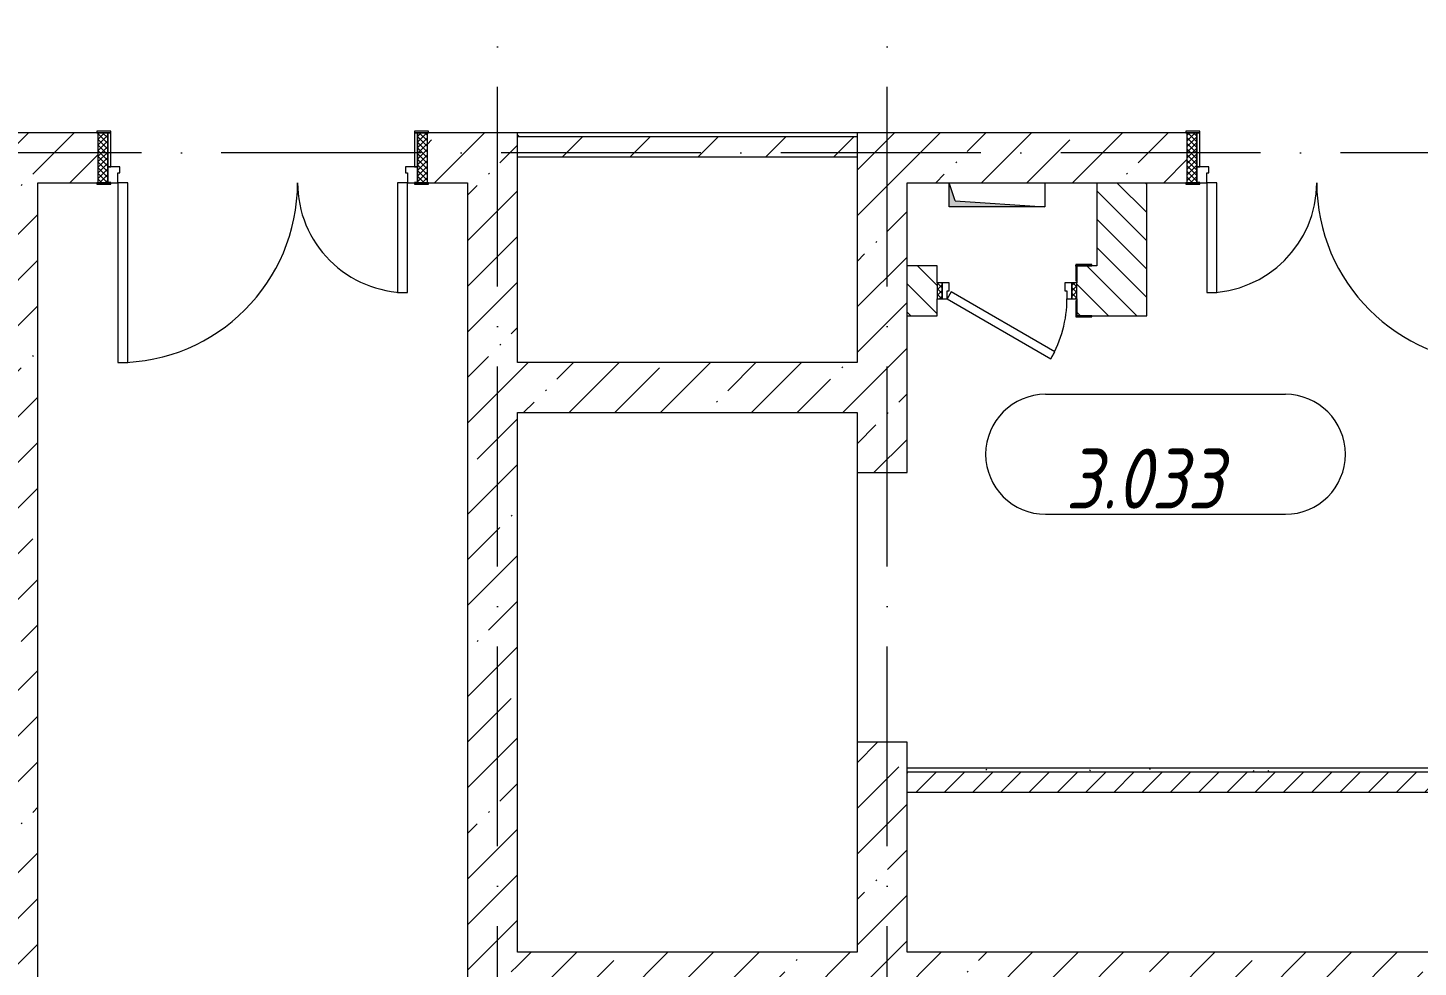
# Model space of a CAD drawing. Header units: millimetres. Extents: x -6467 to 106027, y -7090 to 195095.
# Drawn here: x 81459 to 88417, y 104520 to 109220 of the extents above; entities that cross this region are included whole.
import ezdxf

# ---------------------------------------------------------------- set-up
doc = ezdxf.new("R2010")
doc.units = ezdxf.units.MM
doc.linetypes.add('50_200_ШТРИХ_1Т_ш5_п1_п1_', pattern=[1400, 1000, -200, 0, -200])
for name, color, linetype, lineweight, true_color in [('A-AREA-IDEN-1', 7, 'Continuous', 9, 0xaaaaaa), ('A-GENM-1', 7, 'Continuous', 9, 0xaaaaaa), ('A-GENM-2', 7, 'Continuous', 20, 0xaaaaaa), ('I-WALL-1', 7, 'Continuous', 5, 0x787878), ('M-EQPM-1', 7, 'Continuous', 9, 0xaaaaaa), ('M-EQPM-2', 7, 'Continuous', 9, 0xe2e2e2), ('Оси-3', 7, '50_200_ШТРИХ_1Т_ш5_п1_п1_', 9, 0xaaaaaa)]:
    doc.layers.add(name, color=color, linetype=linetype, lineweight=lineweight, true_color=true_color)
for name, color, linetype, lineweight in [('A-DOOR', 7, 'Continuous', 9), ('A-DOOR-2', 7, 'Continuous', 5), ('A-DOOR-FRAM', 7, 'Continuous', 9), ('A-DOOR-FRAM-2', 7, 'Continuous', 5), ('A-FLOR', 7, 'Continuous', 9), ('A-WALL', 7, 'Continuous', 5), ('A-WALL-FNSH-1', 7, 'Continuous', 5), ('I-WALL', 7, 'Continuous', 5)]:
    doc.layers.add(name, color=color, linetype=linetype, lineweight=lineweight)
doc.styles.add('ISOCPEUR_I_1', font='isocpeui.ttf', dxfattribs={"width": 0.85, "height": 2.5})
pattern_1 = [(45, (109.45, 102614.03), (-228.0985, 228.0985), []), (45, (337.55, 102614.03), (-228.0985, 228.0985), [403.225, -80.645, 6.706, -73.939])]
pattern_2 = [(0, (109.45, 102614.03), (406.4, 101.6), [6.706, -298.094, 6.706, -298.094, -1625.6]), (0, (109.45, 102614.03), (406.4, 101.6), [-609.6, 6.706, -602.894, 6.706, -298.094, -711.2]), (0, (109.45, 102614.03), (406.4, 101.6), [-1524, 6.706, -196.494, 6.706, -501.294]), (120, (261.85, 102664.83), (-291.18818, 301.15272), [6.706, -298.094, 6.706, -298.094, -1625.6]), (120, (261.85, 102664.83), (-291.18818, 301.15272), [-609.6, 6.706, -602.894, 6.706, -298.094, -711.2]), (120, (261.85, 102664.83), (-291.18818, 301.15272), [-1524, 6.706, -196.494, 6.706, -501.294]), (240, (312.65, 102868.03), (-115.21182, -402.75272), [6.706, -298.094, 6.706, -298.094, -1625.6]), (240, (312.65, 102868.03), (-115.21182, -402.75272), [-609.6, 6.706, -602.894, 6.706, -298.094, -711.2]), (240, (312.65, 102868.03), (-115.21182, -402.75272), [-1524, 6.706, -196.494, 6.706, -501.294])]
pattern_3 = [(135, (1501.41, 189.685), (-14.14214, -14.14214), []), (225, (1501.41, 189.685), (14.14214, -14.14214), [])]
pattern_4 = [(45, (-621.384, 189.685), (-14.1421, 14.1421), []), (135, (-621.384, 189.685), (-14.1421, -14.1421), [])]
pattern_5 = [(135, (109.45, 102614.03), (-70.71068, -70.71068), [])]

# ---------------------------------------------------------------- blocks, each defined once
blk = doc.blocks.new('110_Дверь_СКБ_2Ст_Внутренняя1 - СОШ_Д-01_Дв_1650_1350_x2100h_Лестничная клетка _из коридора_ EIS60_90-25235720-АИ_План этажа Радиаторы_3')
at = {"layer": 'A-DOOR-2'}
h = blk.add_hatch(dxfattribs=at)
h.set_pattern_fill('FP_115', color=256, style=0, pattern_type=2)
h.set_pattern_definition(pattern_3)
h.paths.add_polyline_path([(837.5, 125), (787.5, 125), (787.5, -125), (837.5, -125)])
at = {"layer": 'A-DOOR-FRAM-2'}
h = blk.add_hatch(dxfattribs=at)
h.set_pattern_fill('FP_116', color=256, style=0, pattern_type=2)
h.set_pattern_definition(pattern_4)
h.paths.add_polyline_path([(-762.5, 125), (-812.5, 125), (-812.5, -125), (-762.5, -125)])
at = {"layer": 'A-DOOR'}
for p, q in [((737.5, 1025), (687.5, 1025)), ((687.5, 1025), (687.5, 125)), ((737.5, 125), (737.5, 1025)), ((-712.5, 675), (-712.5, 125)), ((-662.5, 675), (-712.5, 675)), ((-662.5, 125), (-662.5, 675)), ((-712.5, 125), (-662.5, 125)), ((687.5, 125), (737.5, 125))]:
    blk.add_line(p, q, dxfattribs=at)
at = {"layer": 'A-DOOR-2'}
for centre, radius, start, end in [((737.5, 125), 900, 90, 180), ((-712.5, 125), 550, 360, 90)]:
    blk.add_arc(centre, radius, start, end, dxfattribs=at)
at = {"layer": 'A-DOOR-FRAM'}
for p, q in [((-747.5, 133), (-817.5, 133)), ((-817.5, 133), (-817.5, 125)), ((-817.5, 125), (-747.5, 125)), ((-762.5, 125), (-812.5, 125)), ((-812.5, 125), (-812.5, -125)), ((-712.5, 125), (-762.5, 125)), ((-762.5, 125), (-762.5, 45)), ((-762.5, -125), (-762.5, 125)), ((-747.5, 125), (-762.5, 125)), ((-762.5, 125), (-762.5, 124)), ((-762.5, 124), (-747.5, 124)), ((-747.5, 125), (-747.5, 133)), ((-747.5, 124), (-747.5, 125)), ((-712.5, 75), (-712.5, 125)), ((-702.5, 75), (-712.5, 75)), ((-702.5, 45), (-702.5, 75)), ((737.5, 75), (727.5, 75)), ((727.5, 75), (727.5, 45)), ((737.5, 125), (737.5, 75)), ((787.5, 125), (737.5, 125)), ((842.5, 133), (772.5, 133)), ((772.5, 133), (772.5, 125)), ((787.5, 125), (772.5, 125)), ((772.5, 125), (772.5, 124)), ((772.5, 125), (842.5, 125)), ((772.5, 124), (787.5, 124)), ((787.5, 45), (787.5, 125)), ((837.5, 125), (787.5, 125)), ((787.5, 125), (787.5, -125)), ((787.5, 124), (787.5, 125)), ((837.5, -125), (837.5, 125)), ((842.5, 125), (842.5, 133)), ((-762.5, 45), (-702.5, 45)), ((-747.5, 45), (-762.5, 45)), ((-762.5, 45), (-762.5, -125)), ((-747.5, -125), (-747.5, 45)), ((727.5, 45), (787.5, 45)), ((787.5, 45), (772.5, 45)), ((772.5, 45), (772.5, -125)), ((787.5, -125), (787.5, 45)), ((-747.5, -125), (-817.5, -125)), ((-817.5, -125), (-817.5, -133)), ((-817.5, -133), (-747.5, -133)), ((-812.5, -125), (-762.5, -125)), ((-762.5, -125), (-747.5, -125)), ((-747.5, -133), (-747.5, -125)), ((772.5, -125), (787.5, -125)), ((842.5, -125), (772.5, -125)), ((772.5, -125), (772.5, -133)), ((772.5, -133), (842.5, -133)), ((787.5, -125), (837.5, -125)), ((842.5, -133), (842.5, -125))]:
    blk.add_line(p, q, dxfattribs=at)
blk = doc.blocks.new('Канал вертикальный прямоугольный - Шахта - значок проема-24087322-АИ_План этажа Радиаторы_3')
at = {"layer": 'M-EQPM-2'}
blk.add_hatch(color=256, dxfattribs=at).paths.add_polyline_path([(-60, 240), (-60, -240), (-30, 210), (60, 240)])
at = {"layer": 'M-EQPM-1'}
for p, q in [((-60, -240), (-60, 240)), ((-60, 240), (60, 240)), ((-30, 210), (-60, -240)), ((-30, 210), (60, 240)), ((60, 240), (60, -240)), ((60, -240), (-60, -240))]:
    blk.add_line(p, q, dxfattribs=at)
blk = doc.blocks.new('110_Дверь_СКБ_1Ст_Внутренняя - ДОО_Д-22_Дв_700x2100h_Технический шкаф ЭОМ и СС EIS60-26082211-АИ_План этажа Радиаторы_3')
at = {"layer": 'A-DOOR-2'}
h = blk.add_hatch(dxfattribs=at)
h.set_pattern_fill('FP_137', color=256, style=0, pattern_type=2)
h.set_pattern_definition([(135, (1951.41, 189.685), (-14.14214, -14.14214), []), (225, (1951.41, 189.685), (14.14214, -14.14214), [])])
h.paths.add_polyline_path([(362.5, 40), (337.5, 40), (337.5, -40), (362.5, -40)])
at = {"layer": 'A-DOOR-FRAM-2'}
h = blk.add_hatch(dxfattribs=at)
h.set_pattern_fill('FP_138', color=256, style=0, pattern_type=2)
h.set_pattern_definition([(45, (-171.384, 189.685), (-14.1421, 14.1421), []), (135, (-171.384, 189.685), (-14.1421, -14.1421), [])])
h.paths.add_polyline_path([(-337.5, 40), (-337.5, -40), (-312.5, -40), (-312.5, 40)])
at = {"layer": 'A-DOOR'}
for p, q in [((-207.1, 340), (-227.1, 305.4)), ((-227.1, 305.4), (292.5, 5.4)), ((312.5, 40), (-207.1, 340)), ((292.5, 5.4), (312.5, 40))]:
    blk.add_line(p, q, dxfattribs=at)
at = {"layer": 'A-DOOR-2'}
blk.add_arc((312.5, 40), 600, 150, 180, dxfattribs=at)
at = {"layer": 'A-DOOR-FRAM'}
for p, q in [((-312.5, 40), (-337.5, 40)), ((-337.5, 40), (-337.5, -40)), ((-287.5, 40), (-312.5, 40)), ((-312.5, 40), (-312.5, -40)), ((-312.5, -40), (-312.5, 40)), ((-287.5, 0), (-287.5, 40)), ((-277.5, 0), (-287.5, 0)), ((-277.5, -40), (-277.5, 0)), ((312.5, 0), (302.5, 0)), ((302.5, 0), (302.5, -40)), ((312.5, 40), (312.5, 0)), ((337.5, 40), (312.5, 40)), ((337.5, -40), (337.5, 40)), ((362.5, 40), (337.5, 40)), ((337.5, 40), (337.5, -40)), ((362.5, -40), (362.5, 40)), ((-337.5, -40), (-312.5, -40)), ((-312.5, -40), (-277.5, -40)), ((302.5, -40), (337.5, -40)), ((337.5, -40), (362.5, -40))]:
    blk.add_line(p, q, dxfattribs=at)
blk = doc.blocks.new('АР_Перемычка1 - АР_Перемычка-26082246-АИ_План этажа Радиаторы_3')
at = {"layer": 'A-GENM-1'}
blk.add_line((0, -125), (9, -125), dxfattribs=at)
blk = doc.blocks.new('Фахверк _газобетон торцы_797 - Фахверк _газобетон торцы_-25904281-АИ_План этажа Радиаторы_3')
at = {"layer": 'A-GENM-2'}
for p, q in [((89406, 11134.7), (89325, 11134.7)), ((89325, 11134.7), (89325, 11128.7)), ((89406, 11053.7), (89406, 11134.7)), ((89325, 11128.7), (89400, 11128.7)), ((89400, 11128.7), (89400, 11053.7)), ((89400, 11053.7), (89406, 11053.7)), ((89400, 10953.7), (89400, 10878.7)), ((89406, 10953.7), (89400, 10953.7)), ((89406, 10872.7), (89406, 10953.7)), ((89400, 10878.7), (89325, 10878.7)), ((89325, 10878.7), (89325, 10872.7)), ((89325, 10872.7), (89406, 10872.7))]:
    blk.add_line(p, q, dxfattribs=at)
blk = doc.blocks.new('110_Дверь_СКБ_2Ст_Внутренняя1 - СОШ_Д-01_Дв_1650_1350_x2100h_Лестничная клетка _из коридора_ EIS60_90-25235541-АИ_План этажа Радиаторы_3')
at = {"layer": 'A-DOOR-2'}
h = blk.add_hatch(dxfattribs=at)
h.set_pattern_fill('FP_115', color=256, style=0, pattern_type=2)
h.set_pattern_definition(pattern_3)
h.paths.add_polyline_path([(837.5, 125), (787.5, 125), (787.5, -125), (837.5, -125)])
at = {"layer": 'A-DOOR-FRAM-2'}
h = blk.add_hatch(dxfattribs=at)
h.set_pattern_fill('FP_116', color=256, style=0, pattern_type=2)
h.set_pattern_definition(pattern_4)
h.paths.add_polyline_path([(-762.5, 125), (-812.5, 125), (-812.5, -125), (-762.5, -125)])
at = {"layer": 'A-DOOR'}
for p, q in [((-712.5, 1025), (-712.5, 125)), ((-662.5, 1025), (-712.5, 1025)), ((-662.5, 125), (-662.5, 1025)), ((737.5, 675), (687.5, 675)), ((687.5, 675), (687.5, 125)), ((737.5, 125), (737.5, 675)), ((-712.5, 125), (-662.5, 125)), ((687.5, 125), (737.5, 125))]:
    blk.add_line(p, q, dxfattribs=at)
at = {"layer": 'A-DOOR-2'}
for centre, radius, start, end in [((-712.5, 125), 900, 0, 90), ((737.5, 125), 550, 90, 180)]:
    blk.add_arc(centre, radius, start, end, dxfattribs=at)
at = {"layer": 'A-DOOR-FRAM'}
for p, q in [((-747.5, 133), (-817.5, 133)), ((-817.5, 133), (-817.5, 125)), ((-817.5, 125), (-747.5, 125)), ((-762.5, 125), (-812.5, 125)), ((-812.5, 125), (-812.5, -125)), ((-712.5, 125), (-762.5, 125)), ((-762.5, 125), (-762.5, 45)), ((-762.5, -125), (-762.5, 125)), ((-747.5, 125), (-762.5, 125)), ((-762.5, 125), (-762.5, 124)), ((-762.5, 124), (-747.5, 124)), ((-747.5, 125), (-747.5, 133)), ((-747.5, 124), (-747.5, 125)), ((-712.5, 75), (-712.5, 125)), ((-702.5, 75), (-712.5, 75)), ((-702.5, 45), (-702.5, 75)), ((737.5, 75), (727.5, 75)), ((727.5, 75), (727.5, 45)), ((737.5, 125), (737.5, 75)), ((787.5, 125), (737.5, 125)), ((842.5, 133), (772.5, 133)), ((772.5, 133), (772.5, 125)), ((787.5, 125), (772.5, 125)), ((772.5, 125), (772.5, 124)), ((772.5, 125), (842.5, 125)), ((772.5, 124), (787.5, 124)), ((787.5, 45), (787.5, 125)), ((837.5, 125), (787.5, 125)), ((787.5, 125), (787.5, -125)), ((787.5, 124), (787.5, 125)), ((837.5, -125), (837.5, 125)), ((842.5, 125), (842.5, 133)), ((-762.5, 45), (-702.5, 45)), ((-747.5, 45), (-762.5, 45)), ((-762.5, 45), (-762.5, -125)), ((-747.5, -125), (-747.5, 45)), ((727.5, 45), (787.5, 45)), ((787.5, 45), (772.5, 45)), ((772.5, 45), (772.5, -125)), ((787.5, -125), (787.5, 45)), ((-747.5, -125), (-817.5, -125)), ((-817.5, -125), (-817.5, -133)), ((-817.5, -133), (-747.5, -133)), ((-812.5, -125), (-762.5, -125)), ((-762.5, -125), (-747.5, -125)), ((-747.5, -133), (-747.5, -125)), ((772.5, -125), (787.5, -125)), ((842.5, -125), (772.5, -125)), ((772.5, -125), (772.5, -133)), ((772.5, -133), (842.5, -133)), ((787.5, -125), (837.5, -125)), ((842.5, -133), (842.5, -125))]:
    blk.add_line(p, q, dxfattribs=at)
blk = doc.blocks.new('AAR_СКБ_Марка_помещения_1_5 ммп - Номер-27962133-АИ_План этажа Радиаторы_3')
at = {"layer": 'A-AREA-IDEN-1'}
for p, q in [((-2.987, 3), (3.013, 3)), ((-2.987, 0), (3.013, 0))]:
    blk.add_line(p, q, dxfattribs=at)
for centre, start, end in [((-2.987, 1.5), 90, 270), ((3.013, 1.5), 270, 90)]:
    blk.add_arc(centre, 1.5, start, end, dxfattribs=at)

msp = doc.modelspace()

# ---------------------------------------------------------------- hatches: boundary and pattern name
at = {"layer": 'A-WALL'}
h = msp.add_hatch(dxfattribs=at)
h.set_pattern_fill('FP_1', color=256, style=0, pattern_type=2)
h.set_pattern_definition(pattern_1)
h.paths.add_polyline_path([(81509.4, 101195.1), (81509.4, 108695.1), (81259.4, 108695.1), (81259.4, 101195.1), (81500.8, 101195.1)])
h = msp.add_hatch(dxfattribs=at)
h.set_pattern_fill('FP_1', color=256, style=0, pattern_type=2)
h.set_pattern_definition(pattern_1)
h.paths.add_polyline_path([(83464.4, 108445.1), (83909.4, 108445.1), (83909.4, 108695.1), (83459.4, 108695.1), (83459.4, 108445.1)])
h.paths.add_polyline_path([(81804.4, 108445.1), (81809.4, 108445.1), (81809.4, 108695.1), (81509.4, 108695.1), (81509.4, 108445.1)])
h = msp.add_hatch(dxfattribs=at)
h.set_pattern_fill('FP_1', color=256, style=0, pattern_type=2)
h.set_pattern_definition(pattern_1)
h.paths.add_polyline_path([(85609.4, 104595.1), (85859.4, 104595.1), (85859.4, 105645.1), (85609.4, 105645.1)])
h.paths.add_polyline_path([(85609.4, 106995.1), (85859.4, 106995.1), (85859.4, 108695.1), (85609.4, 108695.1), (85609.4, 107277.3)])
h = msp.add_hatch(dxfattribs=at)
h.set_pattern_fill('FP_1', color=256, style=0, pattern_type=2)
h.set_pattern_definition(pattern_1)
h.paths.add_polyline_path([(88914.4, 108445.1), (89359.4, 108445.1), (89359.4, 108695.1), (88909.4, 108695.1), (88909.4, 108445.1)])
h.paths.add_polyline_path([(87238, 108445.1), (87259.4, 108445.1), (87259.4, 108695.1), (85859.4, 108695.1), (85859.4, 108445.1), (87059.4, 108445.1)])
h = msp.add_hatch(dxfattribs=at)
h.set_pattern_fill('FP_1', color=256, style=0, pattern_type=2)
h.set_pattern_definition(pattern_1)
h.paths.add_polyline_path([(83659.4, 104345.1), (83909.4, 104345.1), (83909.4, 108445.1), (83659.4, 108445.1), (83659.4, 104464.8)])
h = msp.add_hatch(dxfattribs=at)
h.set_pattern_fill('FP_1', color=256, style=0, pattern_type=2)
h.set_pattern_definition(pattern_1)
h.paths.add_polyline_path([(85609.4, 107295.1), (85609.4, 107545.1), (83909.4, 107545.1), (83909.4, 107295.1), (85583.8, 107295.1)])
h = msp.add_hatch(dxfattribs=at)
h.set_pattern_fill('FP_1', color=256, style=0, pattern_type=2)
h.set_pattern_definition(pattern_1)
h.paths.add_polyline_path([(88892.1, 104345.1), (89359.4, 104345.1), (89359.4, 104595.1), (83909.4, 104595.1), (83909.4, 104345.1), (87238, 104345.1)])
at = {"layer": 'I-WALL'}
h = msp.add_hatch(dxfattribs=at)
h.set_pattern_fill('FP_4', color=256, style=0, pattern_type=2)
h.set_pattern_definition([(45, (109.45, 102614.03), (-169.7056, 169.7056), [])])
h.paths.add_polyline_path([(85609.4, 108575.1), (85609.4, 108675.1), (83909.4, 108675.1), (83909.4, 108575.1), (85583.8, 108575.1)])
h = msp.add_hatch(dxfattribs=at)
h.set_pattern_fill('FP_2', color=256, style=0, pattern_type=2)
h.set_pattern_definition(pattern_5)
h.paths.add_polyline_path([(87059.4, 108029.4), (87059.4, 108445.1), (86809.4, 108445.1), (86809.4, 108029.4)])
h = msp.add_hatch(dxfattribs=at)
h.set_pattern_fill('FP_2', color=256, style=0, pattern_type=2)
h.set_pattern_definition(pattern_5)
h.paths.add_polyline_path([(86709.4, 107779.4), (87059.4, 107779.4), (87059.4, 108029.4), (86709.4, 108029.4), (86709.4, 107864.4)])
h.paths.add_polyline_path([(85859.4, 107779.4), (86009.4, 107779.4), (86009.4, 108029.4), (85859.4, 108029.4), (85859.4, 107864.4)])
h = msp.add_hatch(dxfattribs=at)
h.set_pattern_fill('FP_5', color=256, style=0, pattern_type=2)
h.set_pattern_definition([(45, (109.45, 102614.03), (-70.71068, 70.71068), [])])
h.paths.add_polyline_path([(89109.4, 105395.1), (89109.4, 105495.1), (85859.4, 105495.1), (85859.4, 105395.1), (88892.1, 105395.1)])
at = {"layer": 'I-WALL-1'}
h = msp.add_hatch(dxfattribs=at)
h.set_pattern_fill('FP_3', color=256, style=0, pattern_type=2)
h.set_pattern_definition(pattern_2)
h.paths.add_polyline_path([(85609.4, 108675.1), (85609.4, 108695.1), (83909.4, 108695.1), (83909.4, 108675.1), (85583.8, 108675.1)])
h = msp.add_hatch(dxfattribs=at)
h.set_pattern_fill('FP_3', color=256, style=0, pattern_type=2)
h.set_pattern_definition(pattern_2)
h.paths.add_polyline_path([(89109.4, 105495.1), (89109.4, 105515.1), (85859.4, 105515.1), (85859.4, 105495.1), (88892.1, 105495.1)])

# ---------------------------------------------------------------- linework, layer by layer
at = {"layer": 'A-FLOR'}
msp.add_line((85609.4, 106995.1), (85609.4, 105645.1), dxfattribs=at)
at = {"layer": 'A-WALL'}
for p, q in [((81804.4, 108695.1), (80999.4, 108695.1)), ((83909.4, 108695.1), (83464.4, 108695.1)), ((83909.4, 107545.1), (83909.4, 108695.1)), ((85609.4, 108695.1), (85609.4, 107545.1)), ((87254.4, 108695.1), (85609.4, 108695.1)), ((85609.4, 108675.1), (83909.4, 108675.1)), ((81509.4, 101195.1), (81509.4, 108445.1)), ((81509.4, 108445.1), (81804.4, 108445.1)), ((83464.4, 108445.1), (83659.4, 108445.1)), ((83659.4, 108445.1), (83659.4, 104345.1)), ((85859.4, 106995.1), (85859.4, 108445.1)), ((85859.4, 108445.1), (87254.4, 108445.1)), ((86809.4, 108445.1), (86809.4, 108029.4)), ((87059.4, 107779.4), (87059.4, 108445.1)), ((86009.4, 108029.4), (85859.4, 108029.4)), ((86009.4, 107944.4), (86009.4, 108029.4)), ((86809.4, 108029.4), (86709.4, 108029.4)), ((86709.4, 108029.4), (86709.4, 107944.4)), ((86009.4, 107779.4), (86009.4, 107864.4)), ((86709.4, 107864.4), (86709.4, 107779.4)), ((85859.4, 107779.4), (86009.4, 107779.4)), ((86709.4, 107779.4), (87059.4, 107779.4)), ((85609.4, 107545.1), (83909.4, 107545.1)), ((83909.4, 104595.1), (83909.4, 107295.1)), ((83909.4, 107295.1), (85609.4, 107295.1)), ((85609.4, 107295.1), (85609.4, 106995.1)), ((85609.4, 106995.1), (85859.4, 106995.1)), ((85609.4, 105645.1), (85609.4, 104595.1)), ((85859.4, 105645.1), (85609.4, 105645.1)), ((85859.4, 104595.1), (85859.4, 105645.1)), ((89109.4, 105495.1), (85859.4, 105495.1)), ((85609.4, 104595.1), (83909.4, 104595.1)), ((89109.4, 104595.1), (85859.4, 104595.1))]:
    msp.add_line(p, q, dxfattribs=at)
at = {"layer": 'A-WALL-FNSH-1'}
for p, q in [((85609.4, 108695.1), (83909.4, 108695.1)), ((83909.4, 108575.1), (85609.4, 108575.1)), ((89109.4, 105515.1), (85859.4, 105515.1)), ((85859.4, 105395.1), (89109.4, 105395.1))]:
    msp.add_line(p, q, dxfattribs=at)
at = {"layer": 'Оси-3'}
for p, q in [((85759.4, 96724.3), (85759.4, 115409.2)), ((83809.4, 96724.3), (83809.4, 114331)), ((90428.2, 108595.1), (-5157.9, 108595.1))]:
    msp.add_line(p, q, dxfattribs=at)

# ---------------------------------------------------------------- block references
at = {"layer": 'A-AREA-IDEN-1', "xscale": 199.9999999999999, "yscale": 199.9999999999999, "zscale": 199.9999999999999}
msp.add_blockref('AAR_СКБ_Марка_помещения_1_5 ммп - Номер-27962133-АИ_План этажа Радиаторы_3', (87150, 106786.3), dxfattribs=at)
at = {"layer": 'A-DOOR-2', "rotation": 180}
for name, p in [('110_Дверь_СКБ_2Ст_Внутренняя1 - СОШ_Д-01_Дв_1650_1350_x2100h_Лестничная клетка _из коридора_ EIS60_90-25235720-АИ_План этажа Радиаторы_3', (82646.9, 108570.1)), ('110_Дверь_СКБ_2Ст_Внутренняя1 - СОШ_Д-01_Дв_1650_1350_x2100h_Лестничная клетка _из коридора_ EIS60_90-25235541-АИ_План этажа Радиаторы_3', (88096.9, 108570.1)), ('110_Дверь_СКБ_1Ст_Внутренняя - ДОО_Д-22_Дв_700x2100h_Технический шкаф ЭОМ и СС EIS60-26082211-АИ_План этажа Радиаторы_3', (86371.9, 107904.4))]:
    msp.add_blockref(name, p, dxfattribs=at)
at = {"layer": 'A-GENM-1', "rotation": 180}
for name, p in [('АР_Перемычка1 - АР_Перемычка-26082246-АИ_План этажа Радиаторы_3', (86709.4, 107904.4)), ('Фахверк _газобетон торцы_797 - Фахверк _газобетон торцы_-25904281-АИ_План этажа Радиаторы_3', (176109.4, 118908.1))]:
    msp.add_blockref(name, p, dxfattribs=at)
at = {"layer": 'M-EQPM-1', "rotation": 89.9999999999996}
msp.add_blockref('Канал вертикальный прямоугольный - Шахта - значок проема-24087322-АИ_План этажа Радиаторы_3', (86309.4, 108385.1), dxfattribs=at)

# ---------------------------------------------------------------- texts
at = {"layer": 'A-AREA-IDEN-1', "insert": (87046.7, 106814.5), "char_height": 300, "width": 952, "attachment_point": 8, "line_spacing_factor": 1.139951, "style": 'ISOCPEUR_I_1'}
msp.add_mtext('\\pxqc,t8.46667,16.93333,25.4,33.86667,42.33333,50.8,59.26667,67.73333,76.2,84.66667,93.13333,101.6,110.06667,118.53333,127,135.46667,143.93333,152.4,160.86667,169.33333,177.8,186.26667,194.73333,203.2,211.66667,220.13333,228.6,237.06667,245.53333,254,262.46667,270.93333;{3.033}', dxfattribs=at)

doc.saveas('drawing.dxf')
